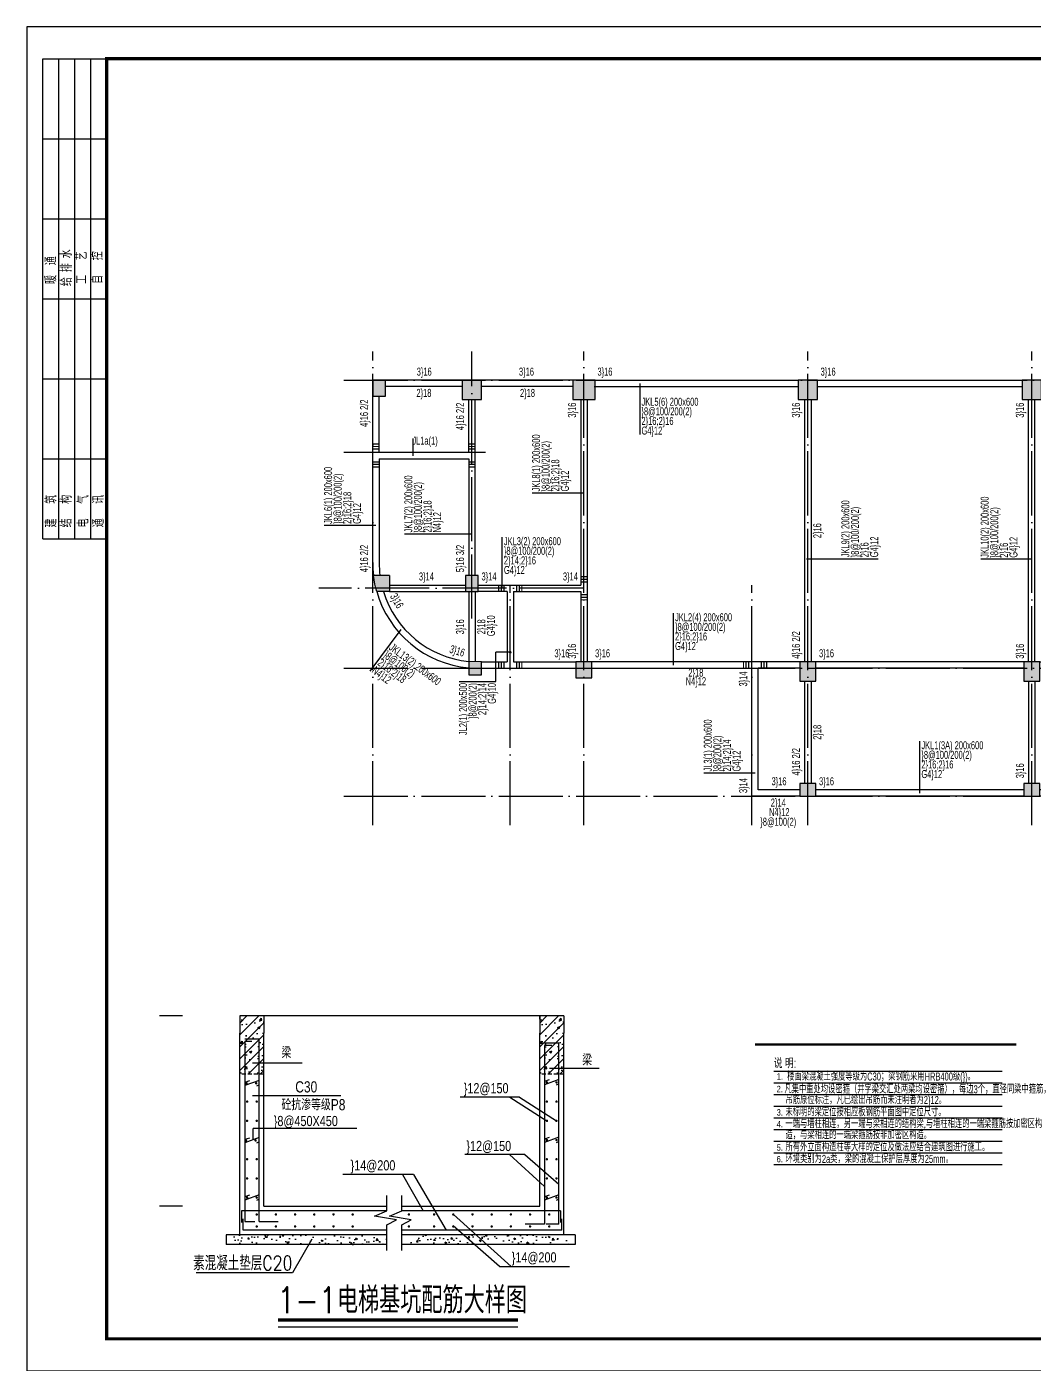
# Model space of a CAD drawing. Extents: x 299218 to 746073, y -331171 to -40619.
# Drawn here: x 597473 to 628967, y -82412 to -40619 of the extents above; entities that cross this region are included whole.
import ezdxf
from ezdxf.enums import TextEntityAlignment as Align

# ---------------------------------------------------------------- set-up
doc = ezdxf.new("R2010")
doc.units = 0
doc.header["$LTSCALE"] = 1000
doc.header["$MEASUREMENT"] = 0
for name, pattern in [('DASHED', [0.375, 0.25, -0.125]), ('DOTE', [2.42, 2, -0.2, 0.02, -0.2]), ('HIDDEN2', [0.1875, 0.125, -0.0625])]:
    doc.linetypes.add(name, pattern=pattern)
for name, color, linetype in [('3', 3, 'Continuous'), ('DIM_SYMB', 3, 'Continuous'), ('DOTE', 1, 'Continuous'), ('GJ', 212, 'Continuous'), ('OTHER', 7, 'Continuous'), ('PUB_DIM', 3, 'Continuous'), ('PUB_TEXT', 7, 'Continuous'), ('PUB_TITLE', 4, 'Continuous'), ('STEEL', 6, 'Continuous'), ('TEXT', 7, 'Continuous'), ('WALL', 4, 'Continuous'), ('X向主梁密箍', 7, 'Continuous'), ('X向主梁编号', 6, 'Continuous'), ('X向主梁钢筋', 7, 'Continuous'), ('X向主梁集中标注', 7, 'Continuous'), ('X向次梁编号', 7, 'Continuous'), ('Y向主梁密箍', 7, 'Continuous'), ('Y向主梁编号', 6, 'Continuous'), ('Y向主梁钢筋', 2, 'Continuous'), ('Y向主梁集中标注', 2, 'Continuous'), ('Y向次梁编号', 7, 'Continuous'), ('Y向次梁钢筋', 7, 'Continuous'), ('Y向次梁集中标注', 7, 'Continuous'), ('公共图层', 7, 'Continuous'), ('柱线', 2, 'Continuous'), ('梁实线', 4, 'Continuous'), ('梁虚线', 4, 'DASHED'), ('节点大样钢筋', 6, 'Continuous')]:
    doc.layers.add(name, color=color, linetype=linetype)
doc.styles.add('GS_Rein', font='GS_TXT.shx', dxfattribs={"width": 0.7, "bigfont": 'GS_HZTXT.shx'})
doc.styles.add('HZ', font='simplex.shx', dxfattribs={"width": 0.8, "bigfont": 'hztxt.shx'})
doc.styles.add('HZDX', font='GS_TXT', dxfattribs={"width": 0.8, "height": 800, "bigfont": 'HZTXT'})
doc.styles.get("Standard").update_dxf_attribs({"font": 'gbenor.shx', "bigfont": 'gbcbig.shx'})
pattern_1 = [(130, (320966.82, -192106.6), (-537.94514, -47.0641), [56.25, -618.75]), (185, (320966.8, -192106.6), (104.0635, 564.1441), [45, -495]), (79.5486, (320922, -192110.5), (-433.882, 517.0797), [47.8051, -525.8566]), (133.8158, (320966.8, -191956.6), (-800.4308, -124.1393), [84.375, -928.125]), (83.3644, (320900.1, -191966.9), (-700.997, 730.5884), [71.7077, -788.7847]), (188.8158, (320966.8, -191956.6), (-700.9965, 730.589), [67.5, -742.5]), (159, (320891.82, -191994.1), (-447.6803, -301.9642), [56.25, -618.75]), (214, (320891.8, -191994.1), (-182.4865, 543.8625), [45, -495]), (108.5486, (320854.5, -192019.25), (-630.167, 241.8979), [47.8051, -525.8566]), (142.5, (320966.82, -192106.58), (-9.11989, 249.67039), [0, -489, 0, -502.5, 0, -496.875]), (172.5, (320966.82, -192106.58), (-197.30215, 295.80878), [0, -286.5, 0, -477.75, 0, -189.375]), (212.5, (321134.07, -192106.58), (-400.36683, -16.91615), [0, -187.5, 0, -585, 0, -776.25]), (222.5, (321209.07, -192106.6), (-437.38963, 75.07874), [0, -243.75, 0, -388.5, 0, -551.25])]

# ---------------------------------------------------------------- blocks, each defined once
blk = doc.blocks.new('首层墙柱模板')
at = {"layer": '柱线', "color": 6}
for points in [[(-1105943, -453479), (-1105543, -453479), (-1105543, -452979), (-1105943, -452979)], [(-1103143, -453579), (-1102543, -453579), (-1102543, -452979), (-1103143, -452979)], [(-1099693, -453579), (-1098993, -453579), (-1098993, -452979), (-1099693, -452979)], [(-1092643, -453579), (-1092043, -453579), (-1092043, -452979), (-1092643, -452979)], [(-1085643, -453579), (-1085043, -453579), (-1085043, -452979), (-1085643, -452979)], [(-1078668, -453579), (-1078018, -453579), (-1078018, -452979), (-1078668, -452979)], [(-1075743, -453479), (-1075243, -453479), (-1075243, -452979), (-1075743, -452979)], [(-1103043, -459579), (-1102643, -459579), (-1102643, -459079), (-1103043, -459079)], [(-1078593, -459879), (-1078093, -459879), (-1078093, -459279), (-1078593, -459279)], [(-1075643, -459779), (-1075243, -459779), (-1075243, -459279), (-1075643, -459279)], [(-1102943, -462179), (-1102543, -462179), (-1102543, -461779), (-1102943, -461764)], [(-1099593, -462279), (-1099093, -462279), (-1099093, -461779), (-1099593, -461779)], [(-1092593, -462379), (-1092093, -462379), (-1092093, -461779), (-1092593, -461779)], [(-1085593, -462379), (-1085093, -462379), (-1085093, -461779), (-1085593, -461779)], [(-1078593, -462129), (-1077993, -462129), (-1077993, -461629), (-1078593, -461629)], [(-1075643, -462029), (-1075243, -462029), (-1075243, -461529), (-1075643, -461529)], [(-1092593, -465979), (-1092093, -465979), (-1092093, -465579), (-1092593, -465579)], [(-1085593, -465979), (-1085093, -465979), (-1085093, -465579), (-1085593, -465579)], [(-1078593, -465979), (-1078093, -465979), (-1078093, -465579), (-1078593, -465579)], [(-1075743, -465979), (-1075243, -465979), (-1075243, -465579), (-1075743, -465579)]]:
    blk.add_lwpolyline(points, close=True, dxfattribs=at)
for points in [[(-1105418, -459079), (-1105919, -459079)], [(-1105818, -459579), (-1105844, -459479), (-1105878, -459351), (-1105919, -459079)], [(-1105418, -459079), (-1105418, -459579), (-1105818, -459579)]]:
    blk.add_lwpolyline(points, dxfattribs=at)
blk = doc.blocks.new('地梁层梁板模板')
at = {"layer": 'WALL'}
for radius, start, end in [(3300, 180, 186.9621), (3100, 180, 187.4137), (3300, 195.8266, 264.7843), (3100, 196.8773, 264.4467)]:
    blk.add_arc((-1092103, -537423), radius, start, end, dxfattribs=at)
at = {"layer": '梁实线'}
for p, q in [((-1092603, -531723), (-1095003, -531723)), ((-1092603, -531923), (-1095003, -531923)), ((-1089128, -531723), (-1092003, -531723)), ((-1089128, -531923), (-1092003, -531923)), ((-1088478, -531723), (-1082103, -531723)), ((-1088478, -531923), (-1082103, -531923)), ((-1081503, -531723), (-1075103, -531723)), ((-1081503, -531923), (-1075103, -531923)), ((-1068128, -531723), (-1074503, -531723)), ((-1068128, -531923), (-1074503, -531923)), ((-1065203, -531723), (-1067478, -531723)), ((-1065203, -531923), (-1067478, -531923)), ((-1095403, -537417), (-1095403, -532223)), ((-1095203, -533973), (-1095203, -532223)), ((-1092403, -533973), (-1092403, -532323)), ((-1092203, -537823), (-1092203, -532323)), ((-1088903, -532323), (-1088903, -538123)), ((-1088703, -532323), (-1088703, -540523)), ((-1081903, -532323), (-1081903, -540523)), ((-1081703, -532323), (-1081703, -540523)), ((-1074903, -540523), (-1074903, -532323)), ((-1074703, -540523), (-1074703, -532323)), ((-1067903, -532323), (-1067903, -538023)), ((-1067703, -532323), (-1067703, -533983)), ((-1064903, -532223), (-1064903, -533983)), ((-1064703, -532223), (-1064703, -538023)), ((-1095203, -533973), (-1092403, -533973)), ((-1064903, -533983), (-1067703, -533983)), ((-1095203, -534173), (-1092403, -534173)), ((-1095203, -534173), (-1095203, -537432)), ((-1092403, -534173), (-1092403, -537823)), ((-1064903, -534183), (-1067703, -534183)), ((-1067703, -534183), (-1067703, -538023)), ((-1064903, -534183), (-1064903, -538023)), ((-1094878, -538123), (-1092503, -538123)), ((-1092103, -538123), (-1088903, -538123)), ((-1067553, -538023), (-1065103, -538023)), ((-1067403, -538273), (-1067553, -538273)), ((-1067403, -538273), (-1067403, -540523)), ((-1094878, -538323), (-1092503, -538323)), ((-1092403, -538323), (-1092403, -540509)), ((-1092203, -538323), (-1092203, -540516)), ((-1091203, -538323), (-1092103, -538323)), ((-1091203, -538323), (-1091203, -540523)), ((-1091003, -538323), (-1088903, -538323)), ((-1091003, -538323), (-1091003, -540523)), ((-1088903, -538323), (-1088903, -540523)), ((-1067903, -540373), (-1067903, -538623)), ((-1067703, -540373), (-1067703, -538623)), ((-1064703, -540273), (-1064703, -538523)), ((-1092003, -540523), (-1091203, -540523)), ((-1092003, -540723), (-1089053, -540723)), ((-1091003, -540523), (-1089053, -540523)), ((-1082053, -540523), (-1088553, -540523)), ((-1088553, -540723), (-1083553, -540723)), ((-1083553, -544723), (-1083553, -540723)), ((-1082053, -540723), (-1083353, -540723)), ((-1083353, -544523), (-1083353, -540723)), ((-1075053, -540523), (-1081553, -540523)), ((-1075053, -540723), (-1081553, -540723)), ((-1074553, -540523), (-1068053, -540523)), ((-1074553, -540723), (-1068053, -540723)), ((-1067403, -540523), (-1067453, -540523)), ((-1065103, -540773), (-1067453, -540773)), ((-1064903, -541923), (-1064903, -540773)), ((-1064703, -544323), (-1064703, -540773)), ((-1081903, -541123), (-1081903, -544323)), ((-1081703, -541123), (-1081703, -544323)), ((-1074903, -541123), (-1074903, -544323)), ((-1074703, -541123), (-1074703, -544323)), ((-1067903, -544323), (-1067903, -540873)), ((-1067703, -541923), (-1067703, -540873)), ((-1067703, -541923), (-1064903, -541923)), ((-1067703, -542123), (-1064903, -542123)), ((-1067703, -542123), (-1067703, -544323)), ((-1064903, -542123), (-1064903, -544323)), ((-1082053, -544523), (-1083353, -544523)), ((-1075053, -544523), (-1081553, -544523)), ((-1068053, -544523), (-1074553, -544523)), ((-1067553, -544523), (-1065203, -544523)), ((-1082053, -544723), (-1083553, -544723)), ((-1075053, -544723), (-1081553, -544723)), ((-1068053, -544723), (-1074553, -544723)), ((-1067553, -544723), (-1065203, -544723))]:
    blk.add_line(p, q, dxfattribs=at)
blk.add_arc((-1094803, -537417), 600, 180, 181.1598, dxfattribs=at)
at = {"layer": '梁虚线'}
for p, q in [((-1067153, -538273), (-1065103, -538273)), ((-1067153, -538273), (-1067153, -540523)), ((-1064953, -540273), (-1064953, -538523)), ((-1065103, -540523), (-1067153, -540523))]:
    blk.add_line(p, q, dxfattribs=at)
blk = doc.blocks.new('1-1')
h = blk.add_hatch()
h.set_pattern_fill('钢筋混凝土', color=256, scale=105, style=0)
h.set_pattern_definition([(45, (-70143.65, -76329.66), (-185.61553, 185.61553), []), (50, (-70143.65, -76329.66), (753.1232, -65.8897), [78.75, -866.25]), (355, (-70143.65, -76329.66), (-145.689, 789.8017), [63, -693]), (100.4514, (-70080.9, -76335.15), (607.435, 723.9115), [66.9272, -736.1992]), (46.1842, (-70143.65, -76119.7), (1120.603, -173.795), [118.125, -1299.375]), (96.6356, (-70050.3, -76134.1), (981.396, 1022.824), [100.391, -1104.299]), (351.1842, (-70143.7, -76119.7), (981.395, 1022.8245), [94.5, -1039.5]), (21, (-70038.65, -76172.16), (626.7524, -422.7498), [78.75, -866.25]), (326, (-70038.65, -76172.16), (255.481, 761.4075), [63, -693]), (71.4514, (-69986.4, -76207.4), (882.2338, 338.657), [66.9272, -736.1992]), (37.5, (-70143.65, -76329.66), (12.76785, 349.53855), [0, -684.6, 0, -703.5, 0, -695.625]), (7.5, (-70143.65, -76329.66), (276.223, 414.1323), [0, -401.1, 0, -668.85, 0, -265.125]), (327.5, (-70377.8, -76329.66), (560.51356, -23.6826), [0, -262.5, 0, -819, 0, -1086.75]), (317.5, (-70482.8, -76329.66), (612.3455, 105.1102), [0, -341.25, 0, -543.9, 0, -771.75])])
h.paths.add_polyline_path([(43566, -171620), (44316, -171620), (44316, -169804), (43566, -169804)])
h = blk.add_hatch()
h.set_pattern_fill('钢筋混凝土', color=256, scale=105, style=0)
h.set_pattern_definition([(45, (-60773.03, -76329.66), (-185.61553, 185.61553), []), (50, (-60773.03, -76329.66), (753.1232, -65.8897), [78.75, -866.25]), (355, (-60773, -76329.66), (-145.689, 789.8017), [63, -693]), (100.4514, (-60710.3, -76335.15), (607.435, 723.9115), [66.9272, -736.1992]), (46.1842, (-60773, -76119.7), (1120.603, -173.795), [118.125, -1299.375]), (96.6356, (-60679.6, -76134.1), (981.396, 1022.824), [100.391, -1104.299]), (351.1842, (-60773, -76119.7), (981.395, 1022.8245), [94.5, -1039.5]), (21, (-60668.03, -76172.16), (626.7524, -422.7498), [78.75, -866.25]), (326, (-60668, -76172.16), (255.481, 761.4075), [63, -693]), (71.4514, (-60615.8, -76207.4), (882.2338, 338.657), [66.9272, -736.1992]), (37.5, (-60773.03, -76329.66), (12.76785, 349.53855), [0, -684.6, 0, -703.5, 0, -695.625]), (7.5, (-60773.03, -76329.66), (276.223, 414.1323), [0, -401.1, 0, -668.85, 0, -265.125]), (327.5, (-61007.18, -76329.66), (560.51356, -23.6826), [0, -262.5, 0, -819, 0, -1086.75]), (317.5, (-61112.2, -76329.66), (612.3455, 105.1102), [0, -341.25, 0, -543.9, 0, -771.75])])
h.paths.add_polyline_path([(52937, -171620), (53687, -171620), (53687, -169804), (52937, -169804)])
h = blk.add_hatch()
h.set_pattern_fill('ANSI31', color=256, scale=125, style=0)
h.set_pattern_definition([(45, (-70143.65, -76073.83), (-140.3165, 140.3165), [])])
h.paths.add_polyline_path([(53537, -171431), (53537, -171620), (53687, -171620), (53687, -171431)])
h = blk.add_hatch()
h.set_pattern_fill('AN33C', color=256, scale=750, style=0)
h.set_pattern_definition(pattern_1)
h.paths.add_polyline_path([(43383, -176943), (43383, -176643), (48164, -176643), (48164, -176943)])
h = blk.add_hatch()
h.set_pattern_fill('AN33C', color=256, scale=750, style=0)
h.set_pattern_definition(pattern_1)
h.paths.add_polyline_path([(53882, -176643), (53882, -176943), (48816, -176943), (48816, -176643)])
at = {"color": 3}
for p, q in [((41772, -169804), (41048, -169804)), ((43977, -173673), (43977, -173322)), ((41772, -175743), (41048, -175743))]:
    blk.add_line(p, q, dxfattribs=at)
for p, q in [((44316, -169804), (43566, -169804)), ((43566, -169804), (43566, -170343)), ((52937, -169804), (44316, -169804)), ((44316, -169804), (44316, -170343)), ((53687, -169804), (52937, -169804)), ((52937, -169804), (52937, -170343)), ((52937, -169904), (52937, -169804)), ((53687, -169804), (53687, -170343)), ((43566, -176643), (43566, -170343)), ((44316, -171620), (44316, -170343)), ((52937, -175743), (52937, -170343)), ((53687, -176643), (53687, -170343)), ((44316, -175743), (44316, -171620)), ((44316, -175743), (48164, -175743)), ((48629, -175743), (52937, -175743)), ((43133, -176643), (43133, -176943)), ((48164, -176643), (43133, -176643)), ((48164, -176943), (48164, -176643)), ((54051, -176643), (48629, -176643)), ((48629, -176943), (48629, -176643)), ((54051, -176643), (54051, -176943)), ((48164, -176943), (43133, -176943)), ((54051, -176943), (48629, -176943))]:
    blk.add_line(p, q)
at = {"color": 3, "linetype": 'HIDDEN2'}
for p, q in [((44316, -171620), (43566, -171620)), ((53687, -171620), (52937, -171620))]:
    blk.add_line(p, q, dxfattribs=at)
at = {"layer": '3'}
blk.add_line((47223, -173322), (43977, -173322), dxfattribs=at)
at = {"layer": 'GJ'}
for p, q in [((44166, -170530), (43716, -170530)), ((43716, -170605), (43716, -176230)), ((43941, -170605), (43716, -170605)), ((44166, -176230), (44166, -170530)), ((53537, -170649), (53087, -170649)), ((53087, -170724), (53087, -176312)), ((53312, -170724), (53087, -170724)), ((53537, -176312), (53537, -170649)), ((48164, -175893), (43620, -175893)), ((43620, -175893), (43620, -176262)), ((53585, -175893), (48629, -175893)), ((53585, -175893), (53585, -176262)), ((43673, -176493), (43673, -176138)), ((43716, -176230), (44034, -176230)), ((44166, -176230), (44766, -176230)), ((53087, -176312), (52487, -176312)), ((53537, -176312), (53140, -176312)), ((53626, -176493), (53626, -176138)), ((48124, -176493), (43673, -176493)), ((53626, -176493), (48629, -176493))]:
    blk.add_line(p, q, dxfattribs=at)
at = {"layer": 'GJ', "const_width": 37.5}
for points in [[(43794, -171908, -1), (43757, -171908, -1)], [(44094, -171908, -1), (44057, -171908, -1)], [(53180, -171880, -1), (53143, -171880, -1)], [(53480, -171880, -1), (53443, -171880, -1)], [(43810, -172480, -1), (43772, -172480, -1)], [(44110, -172480, -1), (44072, -172480, -1)], [(53180, -172480, -1), (53143, -172480, -1)], [(53480, -172480, -1), (53443, -172480, -1)], [(43810, -173080, -1), (43772, -173080, -1)], [(44110, -173080, -1), (44072, -173080, -1)], [(53180, -173080, -1), (53143, -173080, -1)], [(53480, -173080, -1), (53443, -173080, -1)], [(43776, -173693, -1), (43738, -173693, -1)], [(44076, -173693, -1), (44038, -173693, -1)], [(53180, -173680, -1), (53143, -173680, -1)], [(53480, -173680, -1), (53443, -173680, -1)], [(43810, -174280, -1), (43772, -174280, -1)], [(44110, -174280, -1), (44072, -174280, -1)], [(53180, -174280, -1), (53143, -174280, -1)], [(53480, -174280, -1), (53443, -174280, -1)], [(43810, -174880, -1), (43772, -174880, -1)], [(44110, -174880, -1), (44072, -174880, -1)], [(53180, -174880, -1), (53143, -174880, -1)], [(53480, -174880, -1), (53443, -174880, -1)], [(43810, -175480, -1), (43772, -175480, -1)], [(44110, -175480, -1), (44072, -175480, -1)], [(53180, -175480, -1), (53143, -175480, -1)], [(53480, -175480, -1), (53443, -175480, -1)], [(44110, -176005, -1), (44072, -176005, -1)], [(44110, -176380, -1), (44072, -176380, -1)], [(44710, -176005, -1), (44672, -176005, -1)], [(44710, -176380, -1), (44672, -176380, -1)], [(45310, -176005, -1), (45272, -176005, -1)], [(45310, -176380, -1), (45272, -176380, -1)], [(45910, -176005, -1), (45872, -176005, -1)], [(45910, -176380, -1), (45872, -176380, -1)], [(46510, -176005, -1), (46472, -176005, -1)], [(46510, -176380, -1), (46472, -176380, -1)], [(47110, -176005, -1), (47072, -176005, -1)], [(47110, -176380, -1), (47072, -176380, -1)], [(48868, -176005, -1), (48830, -176005, -1)], [(48868, -176380, -1), (48830, -176380, -1)], [(49655, -176005, -1), (49618, -176005, -1)], [(49655, -176380, -1), (49618, -176380, -1)], [(50255, -176005, -1), (50218, -176005, -1)], [(50255, -176380, -1), (50218, -176380, -1)], [(50855, -176005, -1), (50818, -176005, -1)], [(50855, -176380, -1), (50818, -176380, -1)], [(51455, -176005, -1), (51418, -176005, -1)], [(51455, -176380, -1), (51418, -176380, -1)], [(52055, -176005, -1), (52018, -176005, -1)], [(52055, -176380, -1), (52018, -176380, -1)], [(52655, -176005, -1), (52618, -176005, -1)], [(52655, -176380, -1), (52618, -176380, -1)], [(53255, -176005, -1), (53218, -176005, -1)], [(53255, -176380, -1), (53218, -176380, -1)]]:
    blk.add_lwpolyline(points, format="xyb", close=True, dxfattribs=at)
at = {"layer": 'OTHER'}
for p, q in [((48164, -175897), (48164, -175418)), ((48629, -175897), (48629, -175418)), ((47777, -176055), (48164, -175897)), ((48242, -176055), (48629, -175897)), ((48457, -176175), (47777, -176055)), ((48164, -176332), (48457, -176175)), ((48164, -177134), (48164, -176332)), ((48922, -176175), (48242, -176055)), ((48629, -176332), (48922, -176175)), ((48629, -177134), (48629, -176332))]:
    blk.add_line(p, q, dxfattribs=at)
at = {"layer": 'PUB_DIM'}
for p, q in [((43961, -171271), (45514, -171271)), ((53240, -171431), (54793, -171431)), ((43961, -172287), (46724, -172287)), ((52306, -172341), (50454, -172341)), ((52006, -172341), (53162, -173080)), ((52306, -172341), (53462, -173080)), ((52471, -174135), (50596, -174135)), ((51992, -174135), (53087, -175135)), ((52471, -174135), (53537, -175061)), ((48993, -174762), (46786, -174762)), ((48652, -174762), (49297, -175893)), ((48993, -174762), (50017, -176493)), ((51685, -177628), (50228, -176361)), ((52041, -177628), (50247, -176005)), ((45819, -176778), (45215, -177829)), ((45215, -177829), (42196, -177829)), ((51685, -177628), (53872, -177628))]:
    blk.add_line(p, q, dxfattribs=at)
at = {"layer": 'PUB_TEXT', "const_width": 105}
blk.add_lwpolyline([(52256, -179307), (44757, -179307)], dxfattribs=at)
at = {"layer": 'PUB_TEXT'}
blk.add_lwpolyline([(52256, -179532), (44757, -179532)], dxfattribs=at)
at = {"layer": 'STEEL'}
for p, q in [((43869, -171829), (43719, -171879)), ((44166, -171816), (43720, -171979)), ((44169, -171951), (44087, -171992)), ((53533, -171792), (53087, -171955)), ((53237, -171804), (53087, -171854)), ((53537, -171926), (53455, -171968)), ((43869, -173617), (43719, -173667)), ((44166, -173604), (43720, -173768)), ((44169, -173739), (44087, -173780)), ((53534, -173593), (53087, -173757)), ((53237, -173606), (53087, -173656)), ((53537, -173728), (53455, -173770)), ((43866, -175404), (43716, -175454)), ((44163, -175392), (43717, -175555)), ((44166, -175526), (44084, -175568)), ((53533, -175392), (53087, -175555)), ((53237, -175404), (53087, -175454)), ((53537, -175526), (53455, -175568))]:
    blk.add_line(p, q, dxfattribs=at)
at = {"layer": 'PUB_TEXT', "style": 'HZ', "width": 0.8}
blk.add_text('素混凝土垫层C20', height=450, dxfattribs=at).set_placement((42106, -177751))
at = {"layer": 'X向主梁钢筋', "style": 'HZDX', "width": 0.8}
for s, height, p in [('梁', 350, (44866, -171123)), ('梁', 350, (54268, -171350)), ('C30', 350, (45297, -172194)), ('}12@150', 316.8, (50564, -172219)), ('砼抗渗等级P8', 350, (44866, -172750)), ('}8@450X450', 316.8, (44625, -173244)), ('}12@150', 316.8, (50646, -174024)), ('}14@200', 316.8, (47026, -174629)), ('}14@200', 316.8, (52064, -177505))]:
    blk.add_text(s, height=height, dxfattribs=at).set_placement(p)
at = {"layer": '公共图层', "style": 'HZ', "width": 0.8}
blk.add_text('1-1电梯基坑配筋大样图', height=825, dxfattribs=at).set_placement((44733, -179095))
blk = doc.blocks.new('zw-03')
at = {"layer": 'DOTE', "linetype": 'DOTE'}
for p, q in [((610513, -65566), (610513, -50766)), ((613613, -59114), (613613, -50766)), ((617113, -65566), (617113, -50766)), ((624113, -65566), (624113, -50766)), ((631113, -65566), (631113, -50766)), ((638113, -65566), (638113, -50766)), ((641213, -65566), (641213, -50766)), ((609613, -51666), (642113, -51666)), ((609613, -53916), (614198, -53916)), ((637731, -53926), (642113, -53926)), ((614813, -65566), (614813, -58066)), ((622363, -65566), (622363, -58066)), ((643649, -58066), (636662, -58066)), ((617113, -58166), (608824, -58166)), ((609613, -60666), (642113, -60666)), ((637731, -61966), (642113, -61966)), ((609613, -64666), (642113, -64666))]:
    blk.add_line(p, q, dxfattribs=at)
blk = doc.blocks.new('ZZ1')
at = {"layer": '节点大样钢筋'}
h = blk.add_hatch(color=251, dxfattribs=at)
h.paths.add_polyline_path([(630813, -7450), (631413, -7450), (631413, -6850), (630813, -6850)])
h.paths.add_polyline_path([(623813, -7450), (624413, -7450), (624413, -6850), (623813, -6850)])
h.paths.add_polyline_path([(640713, -19850), (641213, -19850), (641213, -19450), (640713, -19450)])
h.paths.add_polyline_path([(637863, -19850), (638363, -19850), (638363, -19450), (637863, -19450)])
h.paths.add_polyline_path([(640813, -13650), (641213, -13650), (641213, -13150), (640813, -13150)])
h.paths.add_polyline_path([(640813, -15900), (641213, -15900), (641213, -15400), (640813, -15400)])
h.paths.add_polyline_path([(637863, -16000), (638463, -16000), (638463, -15500), (637863, -15500)])
h.paths.add_polyline_path([(637863, -13750), (638363, -13750), (638363, -13150), (637863, -13150)])
h.paths.add_polyline_path([(630863, -16250), (631363, -16250), (631363, -15650), (630863, -15650)])
h.paths.add_polyline_path([(630863, -19850), (631363, -19850), (631363, -19450), (630863, -19450)])
h.paths.add_polyline_path([(623863, -16250), (624363, -16250), (624363, -15650), (623863, -15650)])
h.paths.add_polyline_path([(623863, -19850), (624363, -19850), (624363, -19450), (623863, -19450)])
h.paths.add_polyline_path([(616863, -16150), (617363, -16150), (617363, -15650), (616863, -15650)])
h.paths.add_polyline_path([(613413, -13450), (613813, -13450), (613813, -12950), (613413, -12950)])
h.paths.add_polyline_path([(640713, -7350), (641213, -7350), (641213, -6850), (640713, -6850)])
h.paths.add_polyline_path([(637788, -7450), (638438, -7450), (638438, -6850), (637788, -6850)])
h.paths.add_polyline_path([(616763, -7450), (617463, -7450), (617463, -6850), (616763, -6850)])
h.paths.add_polyline_path([(613313, -7450), (613913, -7450), (613913, -6850), (613313, -6850)])
h.paths.add_polyline_path([(610513, -7350), (610913, -7350), (610913, -6850), (610513, -6850)])
h.paths.add_polyline_path([(613513, -16050), (613913, -16050), (613913, -15650), (613513, -15636)])
h.paths.add_polyline_path([(610638, -13450), (610612, -13350), (610578, -13222), (610538, -12950), (611038, -12950), (611038, -13450)])
at = {"layer": '柱线', "color": 6}
for points in [[(610513, -7350), (610913, -7350), (610913, -6850), (610513, -6850)], [(613313, -7450), (613913, -7450), (613913, -6850), (613313, -6850)], [(616763, -7450), (617463, -7450), (617463, -6850), (616763, -6850)], [(623813, -7450), (624413, -7450), (624413, -6850), (623813, -6850)], [(630813, -7450), (631413, -7450), (631413, -6850), (630813, -6850)], [(637788, -7450), (638438, -7450), (638438, -6850), (637788, -6850)], [(640713, -7350), (641213, -7350), (641213, -6850), (640713, -6850)], [(613413, -13450), (613813, -13450), (613813, -12950), (613413, -12950)], [(637863, -13750), (638363, -13750), (638363, -13150), (637863, -13150)], [(640813, -13650), (641213, -13650), (641213, -13150), (640813, -13150)], [(640813, -15900), (641213, -15900), (641213, -15400), (640813, -15400)], [(613513, -16050), (613913, -16050), (613913, -15650), (613513, -15636)], [(616863, -16150), (617363, -16150), (617363, -15650), (616863, -15650)], [(623863, -16250), (624363, -16250), (624363, -15650), (623863, -15650)], [(630863, -16250), (631363, -16250), (631363, -15650), (630863, -15650)], [(637863, -16000), (638463, -16000), (638463, -15500), (637863, -15500)], [(623863, -19850), (624363, -19850), (624363, -19450), (623863, -19450)], [(630863, -19850), (631363, -19850), (631363, -19450), (630863, -19450)], [(637863, -19850), (638363, -19850), (638363, -19450), (637863, -19450)], [(640713, -19850), (641213, -19850), (641213, -19450), (640713, -19450)]]:
    blk.add_lwpolyline(points, close=True, dxfattribs=at)
for points in [[(611038, -12950), (610538, -12950)], [(610638, -13450), (610612, -13350), (610578, -13222), (610538, -12950)], [(611038, -12950), (611038, -13450), (610638, -13450)]]:
    blk.add_lwpolyline(points, dxfattribs=at)
blk = doc.blocks.new('$titleblk$00000095')
for p, q in [((-150, 20), (-150, 0)), ((-150, 20), (0, 20)), ((-125, 20), (-125, 0)), ((-100, 20), (-100, 0)), ((-75, 20), (-75, 0)), ((-75, 20), (-75, 0)), ((-50, 20), (-50, 0)), ((-25, 20), (-25, 0)), ((0, 20), (0, 0)), ((-150, 15), (-75, 15)), ((-75, 15), (0, 15)), ((-150, 10), (-75, 10)), ((-75, 10), (0, 10)), ((-150, 5), (-75, 5)), ((-75, 5), (0, 5))]:
    blk.add_line(p, q)
at = {"width": 0.8}
for s, p in [('建   筑', (-146.45, 15.65)), ('暖  通', (-70.35, 15.73)), ('结   构', (-146.45, 10.91)), ('给 排 水', (-71.03, 10.9)), ('电   气', (-146.45, 5.65)), ('工   艺', (-70.35, 6.13)), ('通   讯', (-146.45, 0.88)), ('自   控', (-70.35, 1.24))]:
    blk.add_text(s, height=3.509, dxfattribs=at).set_placement(p)

msp = doc.modelspace()

# ---------------------------------------------------------------- linework, layer by layer
at = {"layer": 'DIM_SYMB', "const_width": 70}
msp.add_lwpolyline([(620242, -72418.4), (628411, -72418.4)], dxfattribs=at)
at = {"layer": 'PUB_TITLE'}
msp.add_lwpolyline([(597473, -82619.4), (656873, -82619.4), (656873, -40619.4), (597473, -40619.4)], close=True, dxfattribs=at)
at = {"layer": 'PUB_TITLE', "const_width": 100}
msp.add_lwpolyline([(599973, -81619.4), (655873, -81619.4), (655873, -41619.4), (599973, -41619.4)], close=True, dxfattribs=at)
at = {"layer": 'TEXT'}
for points in [[(620826.8, -73252.4), (627966.2, -73252.4)], [(620826.8, -73616.9), (627966.2, -73616.9)], [(620826.8, -73981.4), (627966.2, -73981.4)], [(620826.8, -74346), (627966.2, -74346)], [(620826.8, -74710.5), (627966.2, -74710.5)], [(620826.8, -75075), (627966.2, -75075)], [(620826.8, -75075), (627966.2, -75075)], [(620826.8, -75439.5), (627966.2, -75439.5)], [(620826.8, -75804), (627966.2, -75804)], [(620826.8, -76168.5), (627966.2, -76168.5)]]:
    msp.add_lwpolyline(points, dxfattribs=at)
at = {"layer": 'X向主梁密箍', "color": 1, "const_width": 40}
for points in [[(612228.7, -58265.6), (612228.7, -58065.6)], [(612308.7, -58265.6), (612308.7, -58065.6)], [(612388.7, -58265.6), (612388.7, -58065.6)], [(612788.7, -58265.6), (612788.7, -58065.6)], [(612868.7, -58265.6), (612868.7, -58065.6)], [(612948.7, -58265.6), (612948.7, -58065.6)], [(612228.7, -60665.6), (612228.7, -60465.6)], [(612308.7, -60665.6), (612308.7, -60465.6)], [(612388.7, -60665.6), (612388.7, -60465.6)], [(612788.7, -60665.6), (612788.7, -60465.6)], [(612868.7, -60665.6), (612868.7, -60465.6)], [(612948.7, -60665.6), (612948.7, -60465.6)], [(619878.7, -60665.6), (619878.7, -60465.6)], [(619958.7, -60665.6), (619958.7, -60465.6)], [(620038.7, -60665.6), (620038.7, -60465.6)], [(620438.7, -60665.6), (620438.7, -60465.6)], [(620518.7, -60665.6), (620518.7, -60465.6)], [(620598.7, -60665.6), (620598.7, -60465.6)]]:
    msp.add_lwpolyline(points, dxfattribs=at)
at = {"layer": 'X向主梁集中标注', "color": 151}
for p, q in [((616638.7, -51765.6), (616638.7, -53362.1)), ((612338.7, -58165.6), (612338.7, -56569.1)), ((617688.7, -60565.6), (617688.7, -58945.6)), ((609166.3, -59456.6), (608199.3, -60756.3)), ((625388.7, -64565.6), (625388.7, -62945.6))]:
    msp.add_line(p, q, dxfattribs=at)
at = {"layer": 'X向次梁编号', "color": 151}
msp.add_line((609537.7, -53488.2), (609537.7, -54023.2), dxfattribs=at)
at = {"layer": 'Y向主梁密箍', "color": 1, "const_width": 40}
for points in [[(608488.7, -53655.6), (608288.7, -53655.6)], [(608488.7, -53735.6), (608288.7, -53735.6)], [(608488.7, -53815.6), (608288.7, -53815.6)], [(611488.7, -53655.6), (611288.7, -53655.6)], [(611488.7, -53735.6), (611288.7, -53735.6)], [(611488.7, -53815.6), (611288.7, -53815.6)], [(608488.7, -54215.6), (608288.7, -54215.6)], [(608488.7, -54295.6), (608288.7, -54295.6)], [(611488.7, -54215.6), (611288.7, -54215.6)], [(611488.7, -54295.6), (611288.7, -54295.6)], [(608488.7, -54375.6), (608288.7, -54375.6)], [(611488.7, -54375.6), (611288.7, -54375.6)], [(614988.7, -57805.6), (614788.7, -57805.6)], [(614988.7, -57885.6), (614788.7, -57885.6)], [(614988.7, -57965.6), (614788.7, -57965.6)], [(614988.7, -58365.6), (614788.7, -58365.6)], [(614988.7, -58445.6), (614788.7, -58445.6)], [(614988.7, -58525.6), (614788.7, -58525.6)]]:
    msp.add_lwpolyline(points, dxfattribs=at)
at = {"layer": 'Y向主梁集中标注', "color": 151}
for p, q in [((614888.7, -55190.6), (613268.7, -55190.6)), ((608388.7, -56203.6), (606768.7, -56203.6)), ((611388.7, -56472.6), (609276.2, -56472.6)), ((621852.1, -57247.4), (624087.8, -57247.4)), ((628888.7, -57260.3), (627292.2, -57260.3))]:
    msp.add_line(p, q, dxfattribs=at)
at = {"layer": 'Y向次梁集中标注', "color": 151}
for p, q in [((612588.7, -60165.6), (612136.2, -60165.6)), ((612136.2, -61076.1), (612136.2, -60165.6)), ((610986.2, -61076.1), (612136.2, -61076.1)), ((620238.7, -63940.6), (618636.2, -63940.6))]:
    msp.add_line(p, q, dxfattribs=at)
at = {"layer": 'Y向次梁集中标注', "color": 151, "const_width": 40}
msp.add_lwpolyline([(612608.7, -60165.6, 1), (612568.7, -60165.6, 1)], format="xyb", close=True, dxfattribs=at)

# ---------------------------------------------------------------- block references
for name, p in [('zw-03', (-2224.6, 0)), ('首层墙柱模板', (1714231.7, 401313.3)), ('地梁层梁板模板', (1703691.5, 480057.5)), ('1-1', (560570.2, 98274.6))]:
    msp.add_blockref(name, p)
at = {"layer": 'PUB_TITLE', "xscale": 100, "yscale": 100, "zscale": 100, "rotation": 90}
msp.add_blockref('$titleblk$00000095', (599973, -41619.4), dxfattribs=at)
at = {"layer": '节点大样钢筋'}
msp.add_blockref('ZZ1', (-2224.6, -44815.2), dxfattribs=at)

# ---------------------------------------------------------------- texts
at = {"layer": 'TEXT', "style": 'GS_Rein', "width": 0.7}
for s, height, p in [('说 明:', 300, (620823.4, -73158.7, 300)), ('1.', 200, (620917.2, -73519.2, 300)), ('2.', 200, (620914.4, -73912.2, 300)), (' 凡集中重处均设密箍（井字梁交汇处两梁均设密箍），每边3个，直径同梁中箍筋，', 250, (621091.7, -73945.7, 300)), ('未标明的梁定位按相应板钢筋平面图中定位尺寸。', 250, (621190.7, -74660.4, 300)), ('吊筋原位标注，凡已绘出吊筋而未注明者为2}12。', 250, (621191.7, -74280.1, 300)), ('3.', 200, (620914.4, -74640.8, 300)), ('一端与墙柱相连，另一端与梁相连的结构梁,与墙柱相连的一端梁箍筋按加密区构', 250, (621190.7, -75025.9, 300)), ('4.', 200, (620914.4, -75010.7, 300)), ('造，与梁相连的一端梁箍筋按非加密区构造。', 250, (621191.7, -75373.6, 300)), ('5.', 200, (620914.4, -75739.8, 300)), ('所有外立面构造柱等大样的定位及做法应结合建筑图进行施工。', 250, (621190.7, -75754.9, 300))]:
    msp.add_text(s, height=height, dxfattribs=at).set_placement(p)
at = {"layer": 'TEXT', "color": 4, "style": 'GS_Rein', "width": 0.7}
msp.add_text('楼面梁混凝土强度等级为C30；梁钢筋采用HRB400级(})。', height=250, dxfattribs=at).set_placement((621243, -73545.6))
at = {"layer": 'TEXT', "color": 6, "style": 'GS_Rein', "width": 0.7}
for s, height, p in [('6.', 200, (620914.4, -76104.3, 300)), ('环境类别为2a类，梁的混凝土保护层厚度为25mm。', 250, (621190.7, -76119.4, 300))]:
    msp.add_text(s, height=height, dxfattribs=at).set_placement(p)
at = {"layer": 'X向主梁编号', "color": 151, "style": 'GS_Rein', "width": 0.7}
for s, p in [('JKL5(6) 200x600', (616688.7, -52212.1)), ('JKL3(2) 200x600', (612388.7, -56569.1)), ('JKL2(4) 200x600', (617738.7, -58945.6)), ('JKL1(3A) 200x600', (625438.7, -62945.6))]:
    msp.add_text(s, height=250, dxfattribs=at).set_placement(p, align=Align.TOP_LEFT)
msp.add_text('JKL13(2) 200x600', height=250, rotation=323, dxfattribs=at).set_placement((608925.9, -59863.5), align=Align.TOP_LEFT)
at = {"layer": 'X向主梁钢筋', "color": 151, "style": 'GS_Rein', "width": 0.7}
for s, p in [('3}16', (609663.1, -51595.6)), ('3}16', (612859.3, -51595.6)), ('3}16', (615313.7, -51595.6)), ('3}16', (622288.7, -51595.6)), ('3}14', (609731.6, -57995.6)), ('3}14', (611688.7, -57995.6)), ('3}14', (614232.8, -57995.6)), ('3}16', (615238.7, -60395.6)), ('3}16', (622238.7, -60395.6)), ('3}16', (622238.7, -64395.6))]:
    msp.add_text(s, height=250, dxfattribs=at).set_placement(p, align=Align.BOTTOM_LEFT)
for s, p in [('2}18', (609888.7, -51935.6)), ('2}18', (613126.2, -51935.6)), ('N4}12', (618388.7, -60943.1)), ('2}18', (618388.7, -60676.7)), ('2}14', (620964.9, -64735.6)), (' N4}12', (620964.9, -65035.6)), ('}8@100(2)', (620964.9, -65335.6))]:
    msp.add_text(s, height=250, dxfattribs=at).set_placement(p, align=Align.TOP_CENTER)
for rotation, p in [(299.94835, (608870.5, -58654.7)), (343.1195, (610872.2, -60311.7))]:
    msp.add_text('3}16', height=250, rotation=rotation, dxfattribs=at).set_placement(p, align=Align.BOTTOM_CENTER)
for p in [(614201.6, -60395.6), (620988.7, -64395.6)]:
    msp.add_text('3}16', height=250, dxfattribs=at).set_placement(p, align=Align.BOTTOM_CENTER)
at = {"layer": 'X向主梁集中标注', "color": 151, "style": 'GS_Rein', "width": 0.7}
for s, p in [('}8@100/200(2)', (616688.7, -52512.1)), ('2}16;2}16', (616688.7, -52812.1)), ('G4}12', (616688.7, -53112.1)), ('}8@100/200(2)', (612388.7, -56869.1)), ('2}14;2}16', (612388.7, -57169.1)), ('G4}12', (612388.7, -57469.1)), ('}8@100/200(2)', (617738.7, -59245.6)), ('2}16;2}16', (617738.7, -59545.6)), ('G4}12', (617738.7, -59845.6)), ('}8@100/200(2)', (625438.7, -63245.6)), ('2}16;2}16', (625438.7, -63545.6)), ('G4}12', (625438.7, -63845.6))]:
    msp.add_text(s, height=250, dxfattribs=at).set_placement(p, align=Align.TOP_LEFT)
for s, p in [('}8@100(2)', (608746.8, -60104.2)), ('N4}12', (608388.7, -60585.6)), ('2}16;2}18', (608567.8, -60344.9))]:
    msp.add_text(s, height=250, rotation=323, dxfattribs=at).set_placement(p, align=Align.TOP_LEFT)
at = {"layer": 'X向次梁编号', "color": 151, "style": 'GS_Rein', "width": 0.7}
msp.add_text('JL1a(1)', height=250, dxfattribs=at).set_placement((609923.9, -53428.5), align=Align.TOP_CENTER)
at = {"layer": 'Y向主梁编号', "color": 151, "style": 'GS_Rein', "width": 0.7}
for s, p in [('JKL8(1) 200x600', (613268.7, -55140.6)), ('JKL6(1) 200x600', (606768.7, -56153.6)), ('JKL7(2) 200x600', (609276.2, -56422.6)), ('JKL9(2) 200x600', (622937.8, -57197.4)), ('JKL10(2) 200x600', (627292.2, -57210.3))]:
    msp.add_text(s, height=250, rotation=90, dxfattribs=at).set_placement(p, align=Align.TOP_LEFT)
at = {"layer": 'Y向主梁钢筋', "color": 151, "style": 'GS_Rein', "width": 0.7}
for s, p in [('4}16 2/2', (608218.7, -52265.6)), ('4}16 2/2', (611218.7, -52365.6)), ('3}16', (614718.7, -52365.6)), ('3}16', (621718.7, -52365.6)), ('3}16', (628718.7, -52365.6))]:
    msp.add_text(s, height=250, rotation=90, dxfattribs=at).set_placement(p, align=Align.BOTTOM_RIGHT)
for s, p in [('2}16', (622058.7, -56365.6)), ('2}18', (611558.7, -59369.1)), (' G4}10', (611858.7, -59369.1)), ('2}18', (622058.7, -62665.6))]:
    msp.add_text(s, height=250, rotation=90, dxfattribs=at).set_placement(p, align=Align.TOP_CENTER)
for s, p in [('4}16 2/2', (608218.7, -57665.6)), ('5}16 3/2', (611218.7, -57665.6)), ('4}16 2/2', (621718.7, -60365.6)), ('3}16', (614718.7, -60365.6)), ('3}16', (628718.7, -60365.6)), ('3}16', (628718.7, -64103.1))]:
    msp.add_text(s, height=250, rotation=90, dxfattribs=at).set_placement(p, align=Align.BOTTOM_LEFT)
for s, p in [('3}16', (611218.7, -59369.1)), ('4}16 2/2', (621718.7, -63586.9))]:
    msp.add_text(s, height=250, rotation=90, dxfattribs=at).set_placement(p, align=Align.BOTTOM_CENTER)
at = {"layer": 'Y向主梁集中标注', "color": 151, "style": 'GS_Rein', "width": 0.7}
for s, p in [('}8@100/200(2)', (613568.7, -55140.6)), ('2}16;2}18', (613868.7, -55140.6)), ('}8@100/200(2)', (607068.7, -56153.6)), ('G4}12', (614168.7, -55140.6)), ('2}16;2}18', (607368.7, -56153.6)), ('}8@100/200(2)', (609576.2, -56422.6)), ('G4}12', (607668.7, -56153.6)), ('2}16;2}18', (609876.2, -56422.6)), ('N4}12', (610176.2, -56422.6)), ('}8@100/200(2)', (623237.8, -57197.4)), ('}8@100/200(2)', (627592.2, -57210.3)), ('2}16', (623537.8, -57197.4)), ('G4}12', (623837.8, -57197.4)), ('2}16', (627892.2, -57210.3)), ('G4}12', (628192.2, -57210.3))]:
    msp.add_text(s, height=250, rotation=90, dxfattribs=at).set_placement(p, align=Align.TOP_LEFT)
at = {"layer": 'Y向次梁编号', "color": 151, "style": 'GS_Rein', "width": 0.7}
msp.add_text('JL2(1) 200x500', height=250, rotation=90, dxfattribs=at).set_placement((610986.2, -61126.1), align=Align.TOP_RIGHT)
msp.add_text('JL3(1) 200x600', height=250, rotation=90, dxfattribs=at).set_placement((618636.2, -63890.6), align=Align.TOP_LEFT)
at = {"layer": 'Y向次梁钢筋', "color": 151, "style": 'GS_Rein', "width": 0.7}
msp.add_text('3}14', height=250, rotation=90, dxfattribs=at).set_placement((620068.7, -60765.6), align=Align.BOTTOM_RIGHT)
msp.add_text('3}14', height=250, rotation=90, dxfattribs=at).set_placement((620068.7, -64565.6), align=Align.BOTTOM_LEFT)
at = {"layer": 'Y向次梁集中标注', "color": 151, "style": 'GS_Rein', "width": 0.7}
for s, p in [('}8@200(2)', (611286.2, -61126.1)), ('2}14;2}14', (611586.2, -61126.1)), ('G4}10', (611886.2, -61126.1))]:
    msp.add_text(s, height=250, rotation=90, dxfattribs=at).set_placement(p, align=Align.TOP_RIGHT)
for s, p in [('}8@200(2)', (618936.2, -63890.6)), ('2}14;2}14', (619236.2, -63890.6)), ('G4}12', (619536.2, -63890.6))]:
    msp.add_text(s, height=250, rotation=90, dxfattribs=at).set_placement(p, align=Align.TOP_LEFT)

doc.saveas('drawing.dxf')
